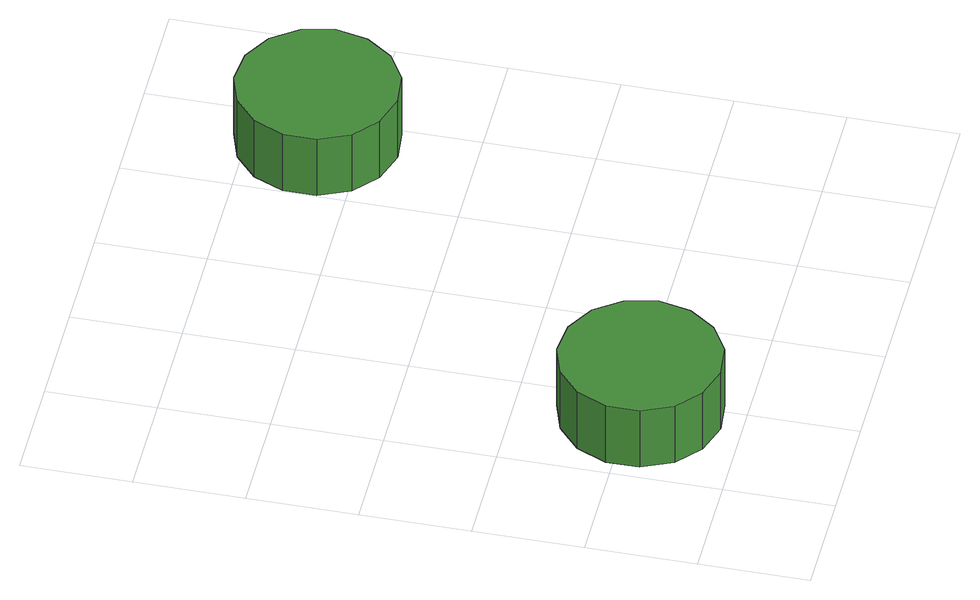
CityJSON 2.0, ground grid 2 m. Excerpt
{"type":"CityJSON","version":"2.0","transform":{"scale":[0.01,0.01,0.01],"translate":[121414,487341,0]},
"CityObjects":{
"tree1":{"type":"SolitaryVegetationObject","attributes":{"function":"something"},"geometry":[{"type":"MultiSurface","lod":"1","boundaries":[[[0,1,2,3,4,5,6,7,8,9,10,11,12,13,14]],[[15,16,17,18,19,20,21,22,23,24,25,26,27,28,29]],[[0,29,28,1]],[[1,28,27,2]],[[2,27,26,3]],[[3,26,25,4]],[[4,25,24,5]],[[5,24,23,6]],[[6,23,22,7]],[[7,22,21,8]],[[8,21,20,9]],[[9,20,19,10]],[[10,19,18,11]],[[11,18,17,12]],[[12,17,16,13]],[[13,16,15,14]],[[14,15,29,0]]]}]},
"tree2":{"type":"SolitaryVegetationObject","attributes":{"function":"something"},"geometry":[{"type":"MultiSurface","lod":"1","boundaries":[[[30,31,32,33,34,35,36,37,38,39,40,41,42,43,44]],[[45,46,47,48,49,50,51,52,53,54,55,56,57,58,59]],[[30,59,58,31]],[[31,58,57,32]],[[32,57,56,33]],[[33,56,55,34]],[[34,55,54,35]],[[35,54,53,36]],[[36,53,52,37]],[[37,52,51,38]],[[38,51,50,39]],[[39,50,49,40]],[[40,49,48,41]],[[41,48,47,42]],[[42,47,46,43]],[[43,46,45,44]],[[44,45,59,30]]]}]}
},
"vertices":[
[317,183,185],[304,242,185],[269,291,185],[216,322,185],[156,328,185],[98,309,185],[53,269,185],[28,213,185],[28,153,185],[53,97,185],[98,57,185],[156,38,185],[216,44,185],[269,75,185],[304,124,185],[304,124,56],[269,75,56],[216,44,56],[156,38,56],[98,57,56],[53,97,56],[28,153,56],[28,213,56],[53,269,56],[98,309,56],[156,328,56],[216,322,56],[269,291,56],[304,242,56],[317,183,56],
[887,880,190],[874,939,190],[839,988,190],[786,1019,190],[726,1025,190],[668,1006,190],[623,966,190],[598,910,190],[598,850,190],[623,794,190],[668,754,190],[726,735,190],[786,741,190],[839,772,190],[874,821,190],[874,821,61],[839,772,61],[786,741,61],[726,735,61],[668,754,61],[623,794,61],[598,850,61],[598,910,61],[623,966,61],[668,1006,61],[726,1025,61],[786,1019,61],[839,988,61],[874,939,61],[887,880,61]
]}
